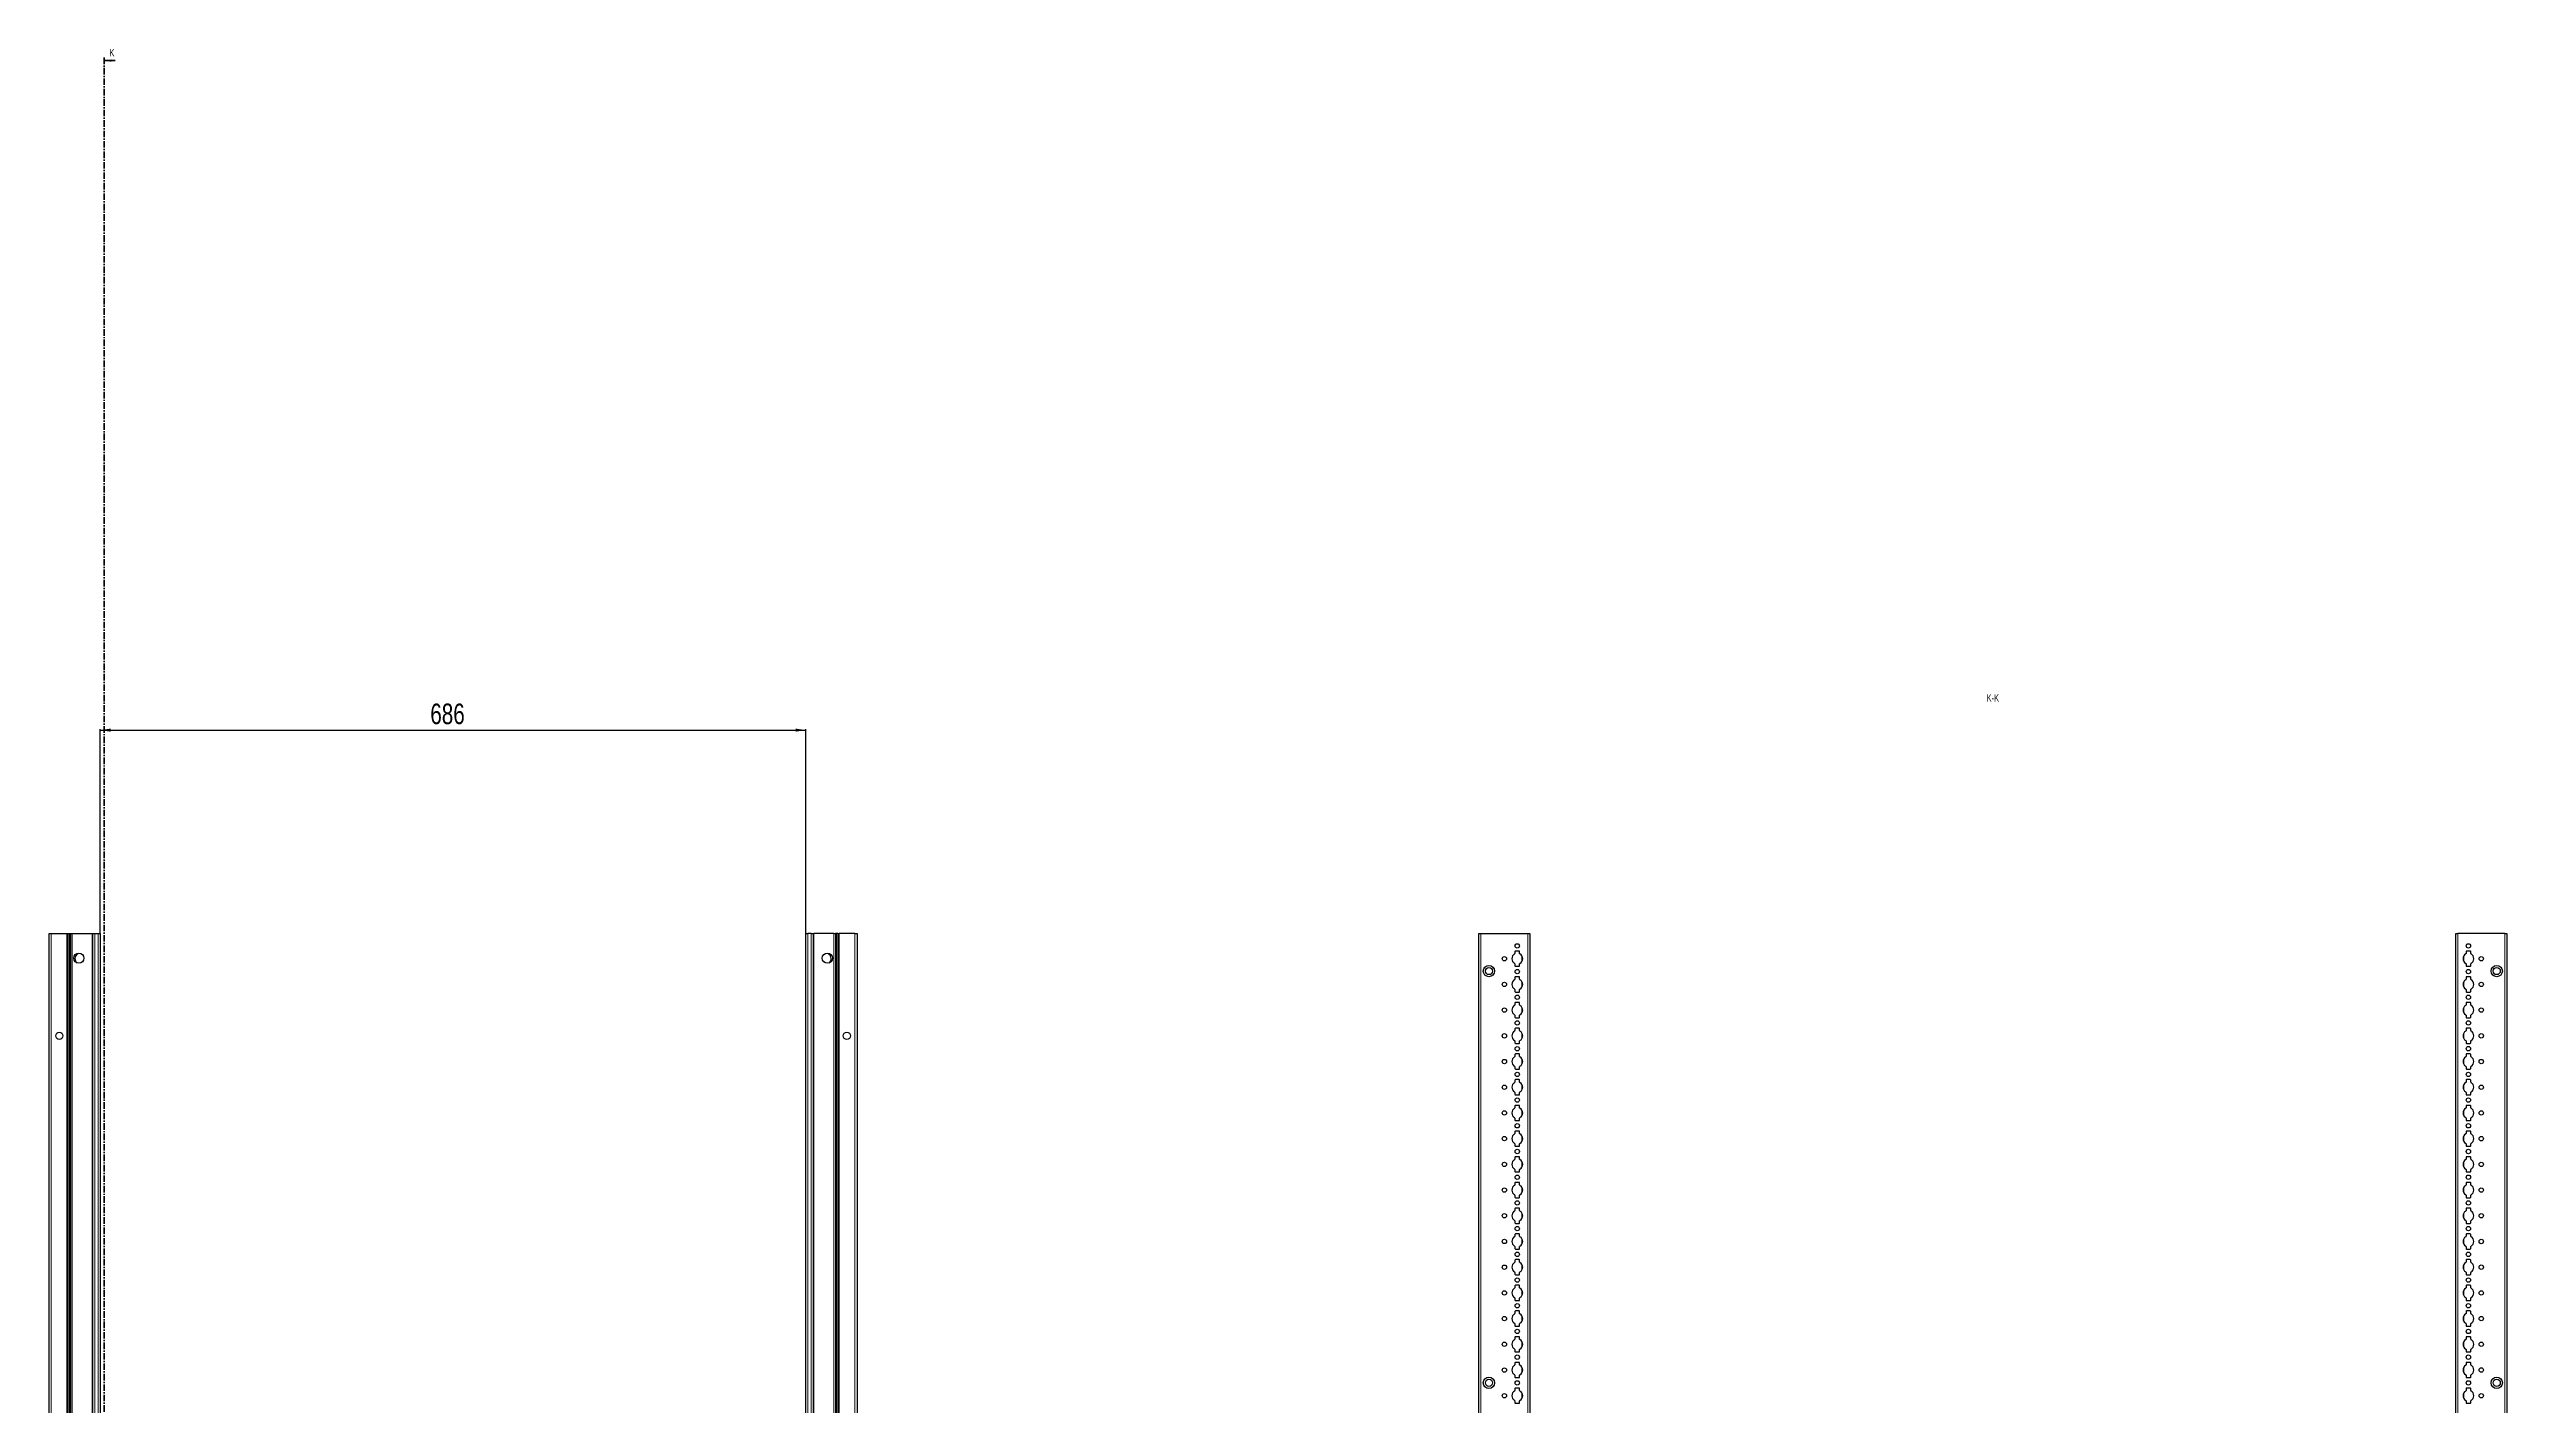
# Model space of a CAD drawing. Header units: millimetres. Extents: x -199 to 4153, y -2047 to 1507.
# Drawn here: x 1763 to 4153, y 189 to 1507 of the extents above; entities that cross this region are included whole.
import ezdxf

# ---------------------------------------------------------------- set-up
doc = ezdxf.new("R2010")
doc.units = ezdxf.units.MM
doc.linetypes.add('CENTER', pattern=[10.16, 6.35, -1.27, 1.27, -1.27])
doc.layers.add('FORMAT', color=7, linetype='Continuous')
doc.styles.add('SLDTEXTSTYLE0', font='TXT', dxfattribs={"width": 0.75})
doc.dimstyles.new('SLDDIMSTYLE0', dxfattribs={"dimtxt": 20, "dimasz": 10, "dimexe": 0, "dimexo": 0.0625, "dimgap": 5, "dimtad": 2, "dimdec": 1, "dimrnd": 1e-09, "dimzin": 12, "dimdsep": 46, "dimtxsty": 'SLDTEXTSTYLE0', "dimsah": 1, "dimcen": 0.09, "dimadec": 0, "dimazin": 3, "dimtfac": 1, "dimtofl": 0, "dimtmove": 0, "dimatfit": 3, "dimfxl": 0, "dimfrac": 2, "dimtolj": 1, "dimtzin": 12, "dimarcsym": 0})

# ---------------------------------------------------------------- blocks, each defined once
blk = doc.blocks.new('_D_4')
at = {"layer": 'FORMAT'}
for p, q in [((1812.9, 647.2), (1812.9, 846)), ((1812.9, 845), (2498.9, 845)), ((2498.9, 647.2), (2498.9, 846))]:
    blk.add_line(p, q, dxfattribs=at)
for points in [[(1812.9, 845), (1822.9, 843.5), (1822.9, 846.5)], [(2498.9, 845), (2488.9, 846.5), (2488.9, 843.5)]]:
    blk.add_solid(points, dxfattribs=at)
at = {"layer": 'FORMAT', "insert": (2133.8, 870.8), "char_height": 20, "attachment_point": 1, "style": 'SLDTEXTSTYLE0'}
blk.add_mtext('686', dxfattribs=at)

msp = doc.modelspace()

# ---------------------------------------------------------------- linework, layer by layer
at = {"color": 7, "linetype": 'CENTER', "lineweight": 35}
msp.add_line((1816.67, 1499.09), (1816.67, -1103.67), dxfattribs=at)
at = {"color": 7, "linetype": 'Continuous', "lineweight": 35}
msp.add_line((1827.31, 1496.09), (1816.67, 1496.09), dxfattribs=at)
at = {"color": 7, "linetype": 'Continuous', "lineweight": 25}
for p, q in [((1763.24, -851.79), (1763.24, 647.21)), ((1763.24, 647.21), (1765.24, 647.21)), ((1765.24, 647.21), (1780.59, 647.21)), ((1780.59, 647.21), (1781.24, 647.21)), ((1781.24, 623.46), (1781.24, 647.21)), ((1781.24, 647.21), (1781.83, 647.21)), ((1781.83, 647.21), (1783.03, 647.21)), ((1783.03, 647.21), (1783.03, -851.79)), ((1783.03, 647.21), (1783.07, 647.21)), ((1783.07, 647.21), (1783.07, -851.79)), ((1783.07, 647.21), (1784.27, 647.21)), ((1784.27, 647.21), (1785.69, 647.21)), ((1785.69, 647.21), (1805.09, 647.21)), ((1805.09, 647.21), (1805.74, 647.21)), ((1805.74, -851.79), (1805.74, 647.21)), ((1805.74, 647.21), (1807.74, 647.21)), ((1807.74, 647.21), (1810.94, 647.21)), ((1810.94, 647.21), (1812.94, 647.21)), ((1812.94, 647.21), (1812.94, -851.79)), ((2498.94, -851.79), (2498.94, 647.21)), ((2498.94, 647.21), (2500.94, 647.21)), ((2504.14, 647.21), (2500.94, 647.21)), ((2504.14, 647.21), (2506.14, 647.21)), ((2506.14, 647.21), (2506.14, -851.79)), ((2506.14, 647.21), (2506.79, 647.21)), ((2526.19, 647.21), (2506.79, 647.21)), ((2526.19, 647.21), (2527.61, 647.21)), ((2528.81, 647.21), (2527.61, 647.21)), ((2528.81, -851.79), (2528.81, 647.21)), ((2528.85, 647.21), (2528.81, 647.21)), ((2528.85, -851.79), (2528.85, 647.21)), ((2530.05, 647.21), (2528.85, 647.21)), ((2530.05, 647.21), (2530.64, 647.21)), ((2530.64, 647.21), (2530.64, 623.46)), ((2530.64, 647.21), (2531.29, 647.21)), ((2546.64, 647.21), (2531.29, 647.21)), ((2546.64, 647.21), (2548.64, 647.21)), ((2548.64, 647.21), (2548.64, -851.79)), ((3153.19, -851.79), (3153.19, 647.21)), ((3153.19, 647.21), (3155.19, 647.21)), ((3155.19, 647.21), (3200.89, 647.21)), ((3200.89, 647.21), (3202.89, 647.21)), ((3202.89, 647.21), (3202.89, -851.79)), ((4102.89, -851.79), (4102.89, 647.21)), ((4102.89, 647.21), (4104.89, 647.21)), ((4150.59, 647.21), (4104.89, 647.21)), ((4150.59, 647.21), (4152.59, 647.21)), ((4152.59, 647.21), (4152.59, -851.79)), ((1781.3, 623.35), (1781.24, 623.46)), ((1781.24, 623.46), (1781.24, 621.96)), ((1781.24, 621.96), (1781.3, 622.06)), ((1781.24, 573.46), (1781.24, 621.96)), ((1781.3, 622.06), (1781.3, 623.35)), ((1791.29, 627.73), (1791.29, 628.14)), ((2520.59, 628.14), (2520.59, 627.73)), ((2530.64, 623.46), (2530.58, 623.35)), ((2530.58, 623.35), (2530.58, 622.06)), ((2530.58, 622.06), (2530.64, 621.96)), ((2530.64, 621.96), (2530.64, 623.46)), ((2530.64, 621.96), (2530.64, 573.46)), ((3188.24, 629.61), (3188.24, 627.73)), ((3192.34, 630.11), (3188.74, 630.11)), ((3192.84, 627.73), (3192.84, 629.61)), ((4112.94, 629.61), (4112.94, 627.73)), ((4117.04, 630.11), (4113.44, 630.11)), ((4117.54, 627.73), (4117.54, 629.61)), ((3188.24, 617.68), (3188.24, 615.81)), ((3188.24, 604.61), (3188.24, 602.73)), ((3188.74, 615.31), (3192.34, 615.31)), ((3192.34, 605.11), (3188.74, 605.11)), ((3192.84, 615.81), (3192.84, 617.68)), ((3192.84, 602.73), (3192.84, 604.61)), ((4112.94, 617.68), (4112.94, 615.81)), ((4112.94, 604.61), (4112.94, 602.73)), ((4113.44, 615.31), (4117.04, 615.31)), ((4117.04, 605.11), (4113.44, 605.11)), ((4117.54, 615.81), (4117.54, 617.68)), ((4117.54, 602.73), (4117.54, 604.61)), ((1781.3, 573.35), (1781.24, 573.46)), ((1781.24, 573.46), (1781.24, 571.96)), ((2530.64, 573.46), (2530.58, 573.35)), ((2530.64, 571.96), (2530.64, 573.46)), ((3188.24, 592.68), (3188.24, 590.81)), ((3188.24, 579.61), (3188.24, 577.73)), ((3188.74, 590.31), (3192.34, 590.31)), ((3192.34, 580.11), (3188.74, 580.11)), ((3192.84, 590.81), (3192.84, 592.68)), ((3192.84, 577.73), (3192.84, 579.61)), ((4112.94, 592.68), (4112.94, 590.81)), ((4112.94, 579.61), (4112.94, 577.73)), ((4113.44, 590.31), (4117.04, 590.31)), ((4117.04, 580.11), (4113.44, 580.11)), ((4117.54, 590.81), (4117.54, 592.68)), ((4117.54, 577.73), (4117.54, 579.61)), ((1781.24, 571.96), (1781.3, 572.06)), ((1781.24, 523.46), (1781.24, 571.96)), ((1781.3, 572.06), (1781.3, 573.35)), ((2530.58, 573.35), (2530.58, 572.06)), ((2530.58, 572.06), (2530.64, 571.96)), ((2530.64, 571.96), (2530.64, 523.46)), ((3188.24, 567.68), (3188.24, 565.81)), ((3188.24, 554.61), (3188.24, 552.73)), ((3188.74, 565.31), (3192.34, 565.31)), ((3192.34, 555.11), (3188.74, 555.11)), ((3192.84, 565.81), (3192.84, 567.68)), ((3192.84, 552.73), (3192.84, 554.61)), ((4112.94, 567.68), (4112.94, 565.81)), ((4112.94, 554.61), (4112.94, 552.73)), ((4113.44, 565.31), (4117.04, 565.31)), ((4117.04, 555.11), (4113.44, 555.11)), ((4117.54, 565.81), (4117.54, 567.68)), ((4117.54, 552.73), (4117.54, 554.61)), ((3188.24, 542.68), (3188.24, 540.81)), ((3188.24, 529.61), (3188.24, 527.73)), ((3188.74, 540.31), (3192.34, 540.31)), ((3192.34, 530.11), (3188.74, 530.11)), ((3192.84, 540.81), (3192.84, 542.68)), ((3192.84, 527.73), (3192.84, 529.61)), ((4112.94, 542.68), (4112.94, 540.81)), ((4112.94, 529.61), (4112.94, 527.73)), ((4113.44, 540.31), (4117.04, 540.31)), ((4117.04, 530.11), (4113.44, 530.11)), ((4117.54, 540.81), (4117.54, 542.68)), ((4117.54, 527.73), (4117.54, 529.61)), ((1781.3, 523.35), (1781.24, 523.46)), ((1781.24, 523.46), (1781.24, 521.96)), ((1781.24, 521.96), (1781.3, 522.06)), ((1781.24, 473.46), (1781.24, 521.96)), ((1781.3, 522.06), (1781.3, 523.35)), ((2530.64, 523.46), (2530.58, 523.35)), ((2530.58, 523.35), (2530.58, 522.06)), ((2530.58, 522.06), (2530.64, 521.96)), ((2530.64, 521.96), (2530.64, 523.46)), ((2530.64, 521.96), (2530.64, 473.46)), ((3188.24, 517.68), (3188.24, 515.81)), ((3188.24, 504.61), (3188.24, 502.73)), ((3188.74, 515.31), (3192.34, 515.31)), ((3192.34, 505.11), (3188.74, 505.11)), ((3192.84, 515.81), (3192.84, 517.68)), ((3192.84, 502.73), (3192.84, 504.61)), ((4112.94, 517.68), (4112.94, 515.81)), ((4112.94, 504.61), (4112.94, 502.73)), ((4113.44, 515.31), (4117.04, 515.31)), ((4117.04, 505.11), (4113.44, 505.11)), ((4117.54, 515.81), (4117.54, 517.68)), ((4117.54, 502.73), (4117.54, 504.61)), ((3188.24, 492.68), (3188.24, 490.81)), ((3188.24, 479.61), (3188.24, 477.73)), ((3188.74, 490.31), (3192.34, 490.31)), ((3192.34, 480.11), (3188.74, 480.11)), ((3192.84, 490.81), (3192.84, 492.68)), ((3192.84, 477.73), (3192.84, 479.61)), ((4112.94, 492.68), (4112.94, 490.81)), ((4112.94, 479.61), (4112.94, 477.73)), ((4113.44, 490.31), (4117.04, 490.31)), ((4117.04, 480.11), (4113.44, 480.11)), ((4117.54, 490.81), (4117.54, 492.68)), ((4117.54, 477.73), (4117.54, 479.61)), ((1781.3, 473.35), (1781.24, 473.46)), ((1781.24, 473.46), (1781.24, 471.96)), ((1781.24, 471.96), (1781.3, 472.06)), ((1781.24, 423.46), (1781.24, 471.96)), ((1781.3, 472.06), (1781.3, 473.35)), ((2530.64, 473.46), (2530.58, 473.35)), ((2530.58, 473.35), (2530.58, 472.06)), ((2530.58, 472.06), (2530.64, 471.96)), ((2530.64, 471.96), (2530.64, 473.46)), ((2530.64, 471.96), (2530.64, 423.46)), ((3188.24, 467.68), (3188.24, 465.81)), ((3188.24, 454.61), (3188.24, 452.73)), ((3188.74, 465.31), (3192.34, 465.31)), ((3192.34, 455.11), (3188.74, 455.11)), ((3192.84, 465.81), (3192.84, 467.68)), ((3192.84, 452.73), (3192.84, 454.61)), ((4112.94, 467.68), (4112.94, 465.81)), ((4112.94, 454.61), (4112.94, 452.73)), ((4113.44, 465.31), (4117.04, 465.31)), ((4117.04, 455.11), (4113.44, 455.11)), ((4117.54, 465.81), (4117.54, 467.68)), ((4117.54, 452.73), (4117.54, 454.61)), ((3188.24, 442.68), (3188.24, 440.81)), ((3188.74, 440.31), (3192.34, 440.31)), ((3192.34, 430.11), (3188.74, 430.11)), ((3192.84, 440.81), (3192.84, 442.68)), ((4112.94, 442.68), (4112.94, 440.81)), ((4113.44, 440.31), (4117.04, 440.31)), ((4117.04, 430.11), (4113.44, 430.11)), ((4117.54, 440.81), (4117.54, 442.68)), ((1781.3, 423.35), (1781.24, 423.46)), ((1781.24, 423.46), (1781.24, 421.96)), ((1781.24, 421.96), (1781.3, 422.06)), ((1781.24, 373.46), (1781.24, 421.96)), ((1781.3, 422.06), (1781.3, 423.35)), ((2530.64, 423.46), (2530.58, 423.35)), ((2530.58, 423.35), (2530.58, 422.06)), ((2530.58, 422.06), (2530.64, 421.96)), ((2530.64, 421.96), (2530.64, 423.46)), ((2530.64, 421.96), (2530.64, 373.46)), ((3188.24, 429.61), (3188.24, 427.73)), ((3188.24, 417.68), (3188.24, 415.81)), ((3188.74, 415.31), (3192.34, 415.31)), ((3192.84, 427.73), (3192.84, 429.61)), ((3192.84, 415.81), (3192.84, 417.68)), ((4112.94, 429.61), (4112.94, 427.73)), ((4112.94, 417.68), (4112.94, 415.81)), ((4113.44, 415.31), (4117.04, 415.31)), ((4117.54, 427.73), (4117.54, 429.61)), ((4117.54, 415.81), (4117.54, 417.68)), ((3188.24, 404.61), (3188.24, 402.73)), ((3188.24, 392.68), (3188.24, 390.81)), ((3192.34, 405.11), (3188.74, 405.11)), ((3188.74, 390.31), (3192.34, 390.31)), ((3192.84, 402.73), (3192.84, 404.61)), ((3192.84, 390.81), (3192.84, 392.68)), ((4112.94, 404.61), (4112.94, 402.73)), ((4112.94, 392.68), (4112.94, 390.81)), ((4117.04, 405.11), (4113.44, 405.11)), ((4113.44, 390.31), (4117.04, 390.31)), ((4117.54, 402.73), (4117.54, 404.61)), ((4117.54, 390.81), (4117.54, 392.68)), ((1781.3, 373.35), (1781.24, 373.46)), ((1781.24, 373.46), (1781.24, 371.96)), ((1781.24, 371.96), (1781.3, 372.06)), ((1781.24, 323.46), (1781.24, 371.96)), ((1781.3, 372.06), (1781.3, 373.35)), ((2530.64, 373.46), (2530.58, 373.35)), ((2530.58, 373.35), (2530.58, 372.06)), ((2530.58, 372.06), (2530.64, 371.96)), ((2530.64, 371.96), (2530.64, 373.46)), ((2530.64, 371.96), (2530.64, 323.46)), ((3188.24, 379.61), (3188.24, 377.73)), ((3188.24, 367.68), (3188.24, 365.81)), ((3192.34, 380.11), (3188.74, 380.11)), ((3188.74, 365.31), (3192.34, 365.31)), ((3192.84, 377.73), (3192.84, 379.61)), ((3192.84, 365.81), (3192.84, 367.68)), ((4112.94, 379.61), (4112.94, 377.73)), ((4112.94, 367.68), (4112.94, 365.81)), ((4117.04, 380.11), (4113.44, 380.11)), ((4113.44, 365.31), (4117.04, 365.31)), ((4117.54, 377.73), (4117.54, 379.61)), ((4117.54, 365.81), (4117.54, 367.68)), ((3188.24, 354.61), (3188.24, 352.73)), ((3188.24, 342.68), (3188.24, 340.81)), ((3192.34, 355.11), (3188.74, 355.11)), ((3188.74, 340.31), (3192.34, 340.31)), ((3192.84, 352.73), (3192.84, 354.61)), ((3192.84, 340.81), (3192.84, 342.68)), ((4112.94, 354.61), (4112.94, 352.73)), ((4112.94, 342.68), (4112.94, 340.81)), ((4117.04, 355.11), (4113.44, 355.11)), ((4113.44, 340.31), (4117.04, 340.31)), ((4117.54, 352.73), (4117.54, 354.61)), ((4117.54, 340.81), (4117.54, 342.68)), ((1781.3, 323.35), (1781.24, 323.46)), ((1781.24, 323.46), (1781.24, 321.96)), ((1781.24, 321.96), (1781.3, 322.06)), ((1781.24, 273.46), (1781.24, 321.96)), ((1781.3, 322.06), (1781.3, 323.35)), ((2530.64, 323.46), (2530.58, 323.35)), ((2530.58, 323.35), (2530.58, 322.06)), ((2530.58, 322.06), (2530.64, 321.96)), ((2530.64, 321.96), (2530.64, 323.46)), ((2530.64, 321.96), (2530.64, 273.46)), ((3188.24, 329.61), (3188.24, 327.73)), ((3188.24, 317.68), (3188.24, 315.81)), ((3192.34, 330.11), (3188.74, 330.11)), ((3188.74, 315.31), (3192.34, 315.31)), ((3192.84, 327.73), (3192.84, 329.61)), ((3192.84, 315.81), (3192.84, 317.68)), ((4112.94, 329.61), (4112.94, 327.73)), ((4112.94, 317.68), (4112.94, 315.81)), ((4117.04, 330.11), (4113.44, 330.11)), ((4113.44, 315.31), (4117.04, 315.31)), ((4117.54, 327.73), (4117.54, 329.61)), ((4117.54, 315.81), (4117.54, 317.68)), ((3188.24, 304.61), (3188.24, 302.73)), ((3188.24, 292.68), (3188.24, 290.81)), ((3192.34, 305.11), (3188.74, 305.11)), ((3188.74, 290.31), (3192.34, 290.31)), ((3192.84, 302.73), (3192.84, 304.61)), ((3192.84, 290.81), (3192.84, 292.68)), ((4112.94, 304.61), (4112.94, 302.73)), ((4112.94, 292.68), (4112.94, 290.81)), ((4117.04, 305.11), (4113.44, 305.11)), ((4113.44, 290.31), (4117.04, 290.31)), ((4117.54, 302.73), (4117.54, 304.61)), ((4117.54, 290.81), (4117.54, 292.68)), ((1781.3, 273.35), (1781.24, 273.46)), ((1781.24, 273.46), (1781.24, 271.96)), ((1781.24, 271.96), (1781.3, 272.06)), ((1781.24, 223.46), (1781.24, 271.96)), ((1781.3, 272.06), (1781.3, 273.35)), ((2530.64, 273.46), (2530.58, 273.35)), ((2530.58, 273.35), (2530.58, 272.06)), ((2530.58, 272.06), (2530.64, 271.96)), ((2530.64, 271.96), (2530.64, 273.46)), ((2530.64, 271.96), (2530.64, 223.46)), ((3188.24, 279.61), (3188.24, 277.73)), ((3188.24, 267.68), (3188.24, 265.81)), ((3192.34, 280.11), (3188.74, 280.11)), ((3188.74, 265.31), (3192.34, 265.31)), ((3192.84, 277.73), (3192.84, 279.61)), ((3192.84, 265.81), (3192.84, 267.68)), ((4112.94, 279.61), (4112.94, 277.73)), ((4112.94, 267.68), (4112.94, 265.81)), ((4117.04, 280.11), (4113.44, 280.11)), ((4113.44, 265.31), (4117.04, 265.31)), ((4117.54, 277.73), (4117.54, 279.61)), ((4117.54, 265.81), (4117.54, 267.68)), ((3188.24, 254.61), (3188.24, 252.73)), ((3188.24, 242.68), (3188.24, 240.81)), ((3192.34, 255.11), (3188.74, 255.11)), ((3188.74, 240.31), (3192.34, 240.31)), ((3192.84, 252.73), (3192.84, 254.61)), ((3192.84, 240.81), (3192.84, 242.68)), ((4112.94, 254.61), (4112.94, 252.73)), ((4112.94, 242.68), (4112.94, 240.81)), ((4117.04, 255.11), (4113.44, 255.11)), ((4113.44, 240.31), (4117.04, 240.31)), ((4117.54, 252.73), (4117.54, 254.61)), ((4117.54, 240.81), (4117.54, 242.68)), ((1781.3, 223.35), (1781.24, 223.46)), ((1781.24, 223.46), (1781.24, 221.96)), ((1781.24, 221.96), (1781.3, 222.06)), ((1781.24, 173.46), (1781.24, 221.96)), ((1781.3, 222.06), (1781.3, 223.35)), ((2530.64, 223.46), (2530.58, 223.35)), ((2530.58, 223.35), (2530.58, 222.06)), ((2530.58, 222.06), (2530.64, 221.96)), ((2530.64, 221.96), (2530.64, 223.46)), ((2530.64, 221.96), (2530.64, 173.46)), ((3188.24, 229.61), (3188.24, 227.73)), ((3188.24, 217.68), (3188.24, 215.81)), ((3192.34, 230.11), (3188.74, 230.11)), ((3188.74, 215.31), (3192.34, 215.31)), ((3192.84, 227.73), (3192.84, 229.61)), ((3192.84, 215.81), (3192.84, 217.68)), ((4112.94, 229.61), (4112.94, 227.73)), ((4112.94, 217.68), (4112.94, 215.81)), ((4117.04, 230.11), (4113.44, 230.11)), ((4113.44, 215.31), (4117.04, 215.31)), ((4117.54, 227.73), (4117.54, 229.61)), ((4117.54, 215.81), (4117.54, 217.68)), ((3188.24, 204.61), (3188.24, 202.73)), ((3188.24, 192.68), (3188.24, 190.81)), ((3192.34, 205.11), (3188.74, 205.11)), ((3192.84, 202.73), (3192.84, 204.61)), ((3192.84, 190.81), (3192.84, 192.68)), ((4112.94, 204.61), (4112.94, 202.73)), ((4112.94, 192.68), (4112.94, 190.81)), ((4117.04, 205.11), (4113.44, 205.11)), ((4117.54, 202.73), (4117.54, 204.61)), ((4117.54, 190.81), (4117.54, 192.68)), ((3188.74, 190.31), (3192.34, 190.31)), ((4113.44, 190.31), (4117.04, 190.31))]:
    msp.add_line(p, q, dxfattribs=at)
at = {"color": 8, "linetype": 'Continuous', "lineweight": 18}
for p, q in [((1765.24, 647.21), (1765.24, -851.79)), ((1780.59, -851.79), (1780.59, 647.21)), ((1781.83, 647.21), (1781.83, -851.79)), ((1784.27, -851.79), (1784.27, 647.21)), ((1785.69, 647.21), (1785.69, -851.79)), ((1805.09, -851.79), (1805.09, 647.21)), ((1807.74, 647.21), (1807.74, -851.79)), ((1810.94, -851.79), (1810.94, 647.21)), ((2500.94, 647.21), (2500.94, -851.79)), ((2504.14, -851.79), (2504.14, 647.21)), ((2506.79, 647.21), (2506.79, -851.79)), ((2526.19, -851.79), (2526.19, 647.21)), ((2527.61, 647.21), (2527.61, -851.79)), ((2530.05, -851.79), (2530.05, 647.21)), ((2531.29, 647.21), (2531.29, -851.79)), ((2546.64, -851.79), (2546.64, 647.21)), ((3155.19, 647.21), (3155.19, -851.79)), ((3200.89, -851.79), (3200.89, 647.21)), ((4104.89, 647.21), (4104.89, -851.79)), ((4150.59, -851.79), (4150.59, 647.21)), ((3195.04, 620), (3195.04, 625.41)), ((4110.74, 625.41), (4110.74, 620)), ((3195.04, 595), (3195.04, 600.41)), ((4110.74, 600.41), (4110.74, 595)), ((3195.04, 570), (3195.04, 575.41)), ((4110.74, 575.41), (4110.74, 570)), ((3195.04, 545), (3195.04, 550.41)), ((4110.74, 550.41), (4110.74, 545)), ((3195.04, 520), (3195.04, 525.41)), ((4110.74, 525.41), (4110.74, 520)), ((3195.04, 495), (3195.04, 500.41)), ((4110.74, 500.41), (4110.74, 495)), ((3195.04, 470), (3195.04, 475.41)), ((4110.74, 475.41), (4110.74, 470)), ((3195.04, 445), (3195.04, 450.41)), ((4110.74, 450.41), (4110.74, 445)), ((3195.04, 420), (3195.04, 425.41)), ((4110.74, 425.41), (4110.74, 420)), ((3195.04, 395), (3195.04, 400.41)), ((4110.74, 400.41), (4110.74, 395)), ((3195.04, 370), (3195.04, 375.41)), ((4110.74, 375.41), (4110.74, 370)), ((3195.04, 345), (3195.04, 350.41)), ((4110.74, 350.41), (4110.74, 345)), ((3195.04, 320), (3195.04, 325.41)), ((4110.74, 325.41), (4110.74, 320)), ((3195.04, 295), (3195.04, 300.41)), ((4110.74, 300.41), (4110.74, 295)), ((3195.04, 270), (3195.04, 275.41)), ((4110.74, 275.41), (4110.74, 270)), ((3195.04, 245), (3195.04, 250.41)), ((4110.74, 250.41), (4110.74, 245)), ((3195.04, 220), (3195.04, 225.41)), ((4110.74, 225.41), (4110.74, 220)), ((3195.04, 195), (3195.04, 200.41)), ((4110.74, 200.41), (4110.74, 195))]:
    msp.add_line(p, q, dxfattribs=at)
at = {"color": 7, "linetype": 'Continuous', "lineweight": 25}
for centre, radius in [((1792.09, 623.21), 5), ((2519.79, 623.21), 5), ((3178.04, 622.71), 2.12), ((3190.54, 635.21), 2.12), ((4115.24, 635.21), 2.12), ((4127.74, 622.71), 2.13), ((3163.04, 610.71), 5.5), ((3163.04, 610.71), 3.5), ((3178.04, 597.71), 2.12), ((3190.54, 610.21), 2.12), ((4115.24, 610.21), 2.12), ((4127.74, 597.71), 2.13), ((4142.74, 610.71), 5.5), ((4142.74, 610.71), 3.5), ((3178.04, 572.71), 2.12), ((3190.54, 585.21), 2.12), ((4115.24, 585.21), 2.13), ((4127.74, 572.71), 2.13), ((1773.14, 547.71), 3.5), ((2538.74, 547.71), 3.5), ((3178.04, 547.71), 2.12), ((3190.54, 560.21), 2.12), ((4115.24, 560.21), 2.13), ((4127.74, 547.71), 2.13), ((3190.54, 535.21), 2.12), ((4115.24, 535.21), 2.13), ((3178.04, 522.71), 2.12), ((3190.54, 510.21), 2.12), ((4115.24, 510.21), 2.13), ((4127.74, 522.71), 2.13), ((3178.04, 497.71), 2.12), ((3190.54, 485.21), 2.12), ((4115.24, 485.21), 2.13), ((4127.74, 497.71), 2.13), ((3178.04, 472.71), 2.12), ((3190.54, 460.21), 2.12), ((4115.24, 460.21), 2.13), ((4127.74, 472.71), 2.13), ((3178.04, 447.71), 2.12), ((3190.54, 435.21), 2.12), ((4115.24, 435.21), 2.13), ((4127.74, 447.71), 2.13), ((3178.04, 422.71), 2.12), ((3190.54, 410.21), 2.12), ((4115.24, 410.21), 2.13), ((4127.74, 422.71), 2.13), ((3178.04, 397.71), 2.12), ((3190.54, 385.21), 2.12), ((4115.24, 385.21), 2.13), ((4127.74, 397.71), 2.13), ((3178.04, 372.71), 2.12), ((3190.54, 360.21), 2.12), ((4115.24, 360.21), 2.13), ((4127.74, 372.71), 2.13), ((3178.04, 347.71), 2.12), ((3190.54, 335.21), 2.12), ((4115.24, 335.21), 2.13), ((4127.74, 347.71), 2.13), ((3178.04, 322.71), 2.12), ((3190.54, 310.21), 2.12), ((4115.24, 310.21), 2.13), ((4127.74, 322.71), 2.13), ((3178.04, 297.71), 2.12), ((3190.54, 285.21), 2.12), ((4115.24, 285.21), 2.13), ((4127.74, 297.71), 2.13), ((3178.04, 272.71), 2.12), ((4127.74, 272.71), 2.13), ((3178.04, 247.71), 2.12), ((3190.54, 260.21), 2.12), ((4115.24, 260.21), 2.13), ((4127.74, 247.71), 2.13), ((3163.04, 210.21), 5.5), ((3178.04, 222.71), 2.12), ((3190.54, 235.21), 2.12), ((4115.24, 235.21), 2.13), ((4127.74, 222.71), 2.13), ((4142.74, 210.21), 5.5), ((3163.04, 210.21), 3.5), ((3178.04, 197.71), 2.12), ((3190.54, 210.21), 2.12), ((4115.24, 210.21), 2.13), ((4127.74, 197.71), 2.12), ((4142.74, 210.21), 3.5)]:
    msp.add_circle(centre, radius, dxfattribs=at)
for centre, radius, start, end in [((1793.59, 622.71), 5.25, 119.14074, 233.81086), ((1790.79, 627.73), 0.5, 299.14074, 0), ((2521.09, 627.73), 0.5, 180, 240.85926), ((2518.29, 622.71), 5.25, 306.18914, 60.85926), ((3190.54, 622.71), 5.25, 119.14074, 240.85926), ((3187.74, 627.73), 0.5, 299.14074, 0), ((3188.74, 629.61), 0.5, 90, 180), ((3192.34, 629.61), 0.5, 0, 90), ((3193.34, 627.73), 0.5, 180, 240.85926), ((3190.54, 622.71), 5.25, 299.14074, 60.85926), ((4115.24, 622.71), 5.25, 119.14074, 240.85926), ((4112.44, 627.73), 0.5, 299.14074, 0), ((4113.44, 629.61), 0.5, 90, 180), ((4117.04, 629.61), 0.5, 0, 90), ((4118.04, 627.73), 0.5, 180, 240.85926), ((4115.24, 622.71), 5.25, 299.14074, 60.85926), ((3190.54, 597.71), 5.25, 119.14074, 240.85926), ((3187.74, 617.68), 0.5, 0, 60.85926), ((3187.74, 602.73), 0.5, 299.14074, 0), ((3188.74, 615.81), 0.5, 180, 270), ((3188.74, 604.61), 0.5, 90, 180), ((3192.34, 615.81), 0.5, 270, 0), ((3192.34, 604.61), 0.5, 0, 90), ((3193.34, 617.68), 0.5, 119.14074, 180), ((3193.34, 602.73), 0.5, 180, 240.85926), ((3190.54, 597.71), 5.25, 299.14074, 60.85926), ((4115.24, 597.71), 5.25, 119.14074, 240.85926), ((4112.44, 617.68), 0.5, 0, 60.85926), ((4112.44, 602.73), 0.5, 299.14074, 0), ((4113.44, 615.81), 0.5, 180, 270), ((4113.44, 604.61), 0.5, 90, 180), ((4117.04, 615.81), 0.5, 270, 0), ((4117.04, 604.61), 0.5, 0, 90), ((4118.04, 617.68), 0.5, 119.14074, 180), ((4118.04, 602.73), 0.5, 180, 240.85926), ((4115.24, 597.71), 5.25, 299.14074, 60.85926), ((3190.54, 572.71), 5.25, 119.14074, 240.85926), ((3187.74, 592.68), 0.5, 0, 60.85926), ((3187.74, 577.73), 0.5, 299.14074, 0), ((3188.74, 590.81), 0.5, 180, 270), ((3188.74, 579.61), 0.5, 90, 180), ((3192.34, 590.81), 0.5, 270, 0), ((3192.34, 579.61), 0.5, 0, 90), ((3193.34, 592.68), 0.5, 119.14074, 180), ((3193.34, 577.73), 0.5, 180, 240.85926), ((3190.54, 572.71), 5.25, 299.14074, 60.85926), ((4115.24, 572.71), 5.25, 119.14074, 240.85926), ((4112.44, 592.68), 0.5, 0, 60.85926), ((4112.44, 577.73), 0.5, 299.14074, 0), ((4113.44, 590.81), 0.5, 180, 270), ((4113.44, 579.61), 0.5, 90, 180), ((4117.04, 590.81), 0.5, 270, 0), ((4117.04, 579.61), 0.5, 0, 90), ((4118.04, 592.68), 0.5, 119.14074, 180), ((4118.04, 577.73), 0.5, 180, 240.85926), ((4115.24, 572.71), 5.25, 299.14074, 60.85926), ((3190.54, 547.71), 5.25, 119.14074, 240.85926), ((3187.74, 567.68), 0.5, 0, 60.85926), ((3187.74, 552.73), 0.5, 299.14074, 0), ((3188.74, 565.81), 0.5, 180, 270), ((3188.74, 554.61), 0.5, 90, 180), ((3192.34, 565.81), 0.5, 270, 0), ((3192.34, 554.61), 0.5, 0, 90), ((3193.34, 567.68), 0.5, 119.14074, 180), ((3193.34, 552.73), 0.5, 180, 240.85926), ((3190.54, 547.71), 5.25, 299.14074, 60.85926), ((4115.24, 547.71), 5.25, 119.14074, 240.85926), ((4112.44, 567.68), 0.5, 0, 60.85926), ((4112.44, 552.73), 0.5, 299.14074, 0), ((4113.44, 565.81), 0.5, 180, 270), ((4113.44, 554.61), 0.5, 90, 180), ((4117.04, 565.81), 0.5, 270, 0), ((4117.04, 554.61), 0.5, 0, 90), ((4118.04, 567.68), 0.5, 119.14074, 180), ((4118.04, 552.73), 0.5, 180, 240.85926), ((4115.24, 547.71), 5.25, 299.14074, 60.85926), ((3190.54, 522.71), 5.25, 119.14074, 240.85926), ((3187.74, 542.68), 0.5, 0, 60.85926), ((3187.74, 527.73), 0.5, 299.14074, 0), ((3188.74, 540.81), 0.5, 180, 270), ((3188.74, 529.61), 0.5, 90, 180), ((3192.34, 540.81), 0.5, 270, 0), ((3192.34, 529.61), 0.5, 0, 90), ((3193.34, 542.68), 0.5, 119.14074, 180), ((3193.34, 527.73), 0.5, 180, 240.85926), ((3190.54, 522.71), 5.25, 299.14074, 60.85926), ((4115.24, 522.71), 5.25, 119.14074, 240.85926), ((4112.44, 542.68), 0.5, 0, 60.85926), ((4112.44, 527.73), 0.5, 299.14074, 0), ((4113.44, 540.81), 0.5, 180, 270), ((4113.44, 529.61), 0.5, 90, 180), ((4117.04, 540.81), 0.5, 270, 0), ((4117.04, 529.61), 0.5, 0, 90), ((4118.04, 542.68), 0.5, 119.14074, 180), ((4118.04, 527.73), 0.5, 180, 240.85926), ((4115.24, 522.71), 5.25, 299.14074, 60.85926), ((3190.54, 497.71), 5.25, 119.14074, 240.85926), ((3187.74, 517.68), 0.5, 0, 60.85926), ((3187.74, 502.73), 0.5, 299.14074, 0), ((3188.74, 515.81), 0.5, 180, 270), ((3188.74, 504.61), 0.5, 90, 180), ((3192.34, 515.81), 0.5, 270, 0), ((3192.34, 504.61), 0.5, 0, 90), ((3193.34, 517.68), 0.5, 119.14074, 180), ((3193.34, 502.73), 0.5, 180, 240.85926), ((3190.54, 497.71), 5.25, 299.14074, 60.85926), ((4115.24, 497.71), 5.25, 119.14074, 240.85926), ((4112.44, 517.68), 0.5, 0, 60.85926), ((4112.44, 502.73), 0.5, 299.14074, 0), ((4113.44, 515.81), 0.5, 180, 270), ((4113.44, 504.61), 0.5, 90, 180), ((4117.04, 515.81), 0.5, 270, 0), ((4117.04, 504.61), 0.5, 0, 90), ((4118.04, 517.68), 0.5, 119.14074, 180), ((4118.04, 502.73), 0.5, 180, 240.85926), ((4115.24, 497.71), 5.25, 299.14074, 60.85926), ((3187.74, 492.68), 0.5, 0, 60.85926), ((3188.74, 490.81), 0.5, 180, 270), ((3188.74, 479.61), 0.5, 90, 180), ((3192.34, 490.81), 0.5, 270, 0), ((3192.34, 479.61), 0.5, 0, 90), ((3193.34, 492.68), 0.5, 119.14074, 180), ((4112.44, 492.68), 0.5, 0, 60.85926), ((4113.44, 490.81), 0.5, 180, 270), ((4113.44, 479.61), 0.5, 90, 180), ((4117.04, 490.81), 0.5, 270, 0), ((4117.04, 479.61), 0.5, 0, 90), ((4118.04, 492.68), 0.5, 119.14074, 180), ((3190.54, 472.71), 5.25, 119.14074, 240.85926), ((3187.74, 477.73), 0.5, 299.14074, 0), ((3187.74, 467.68), 0.5, 0, 60.85926), ((3188.74, 465.81), 0.5, 180, 270), ((3188.74, 454.61), 0.5, 90, 180), ((3192.34, 465.81), 0.5, 270, 0), ((3192.34, 454.61), 0.5, 0, 90), ((3193.34, 477.73), 0.5, 180, 240.85926), ((3193.34, 467.68), 0.5, 119.14074, 180), ((3190.54, 472.71), 5.25, 299.14074, 60.85926), ((4115.24, 472.71), 5.25, 119.14074, 240.85926), ((4112.44, 477.73), 0.5, 299.14074, 0), ((4112.44, 467.68), 0.5, 0, 60.85926), ((4113.44, 465.81), 0.5, 180, 270), ((4113.44, 454.61), 0.5, 90, 180), ((4117.04, 465.81), 0.5, 270, 0), ((4117.04, 454.61), 0.5, 360, 90), ((4118.04, 477.73), 0.5, 180, 240.85926), ((4118.04, 467.68), 0.5, 119.14074, 180), ((4115.24, 472.71), 5.25, 299.14074, 60.85926), ((3190.54, 447.71), 5.25, 119.14074, 240.85926), ((3187.74, 452.73), 0.5, 299.14074, 0), ((3187.74, 442.68), 0.5, 0, 60.85926), ((3188.74, 440.81), 0.5, 180, 270), ((3188.74, 429.61), 0.5, 90, 180), ((3192.34, 440.81), 0.5, 270, 0), ((3192.34, 429.61), 0.5, 0, 90), ((3193.34, 452.73), 0.5, 180, 240.85926), ((3193.34, 442.68), 0.5, 119.14074, 180), ((3190.54, 447.71), 5.25, 299.14074, 60.85926), ((4115.24, 447.71), 5.25, 119.14074, 240.85926), ((4112.44, 452.73), 0.5, 299.14074, 0), ((4112.44, 442.68), 0.5, 0, 60.85926), ((4113.44, 440.81), 0.5, 180, 270), ((4113.44, 429.61), 0.5, 90, 180), ((4117.04, 440.81), 0.5, 270, 0), ((4117.04, 429.61), 0.5, 0, 90), ((4118.04, 452.73), 0.5, 180, 240.85926), ((4118.04, 442.68), 0.5, 119.14074, 180), ((4115.24, 447.71), 5.25, 299.14074, 60.85926), ((3190.54, 422.71), 5.25, 119.14074, 240.85926), ((3187.74, 427.73), 0.5, 299.14074, 0), ((3187.74, 417.68), 0.5, 0, 60.85926), ((3188.74, 415.81), 0.5, 180, 270), ((3192.34, 415.81), 0.5, 270, 0), ((3193.34, 427.73), 0.5, 180, 240.85926), ((3193.34, 417.68), 0.5, 119.14074, 180), ((3190.54, 422.71), 5.25, 299.14074, 60.85926), ((4115.24, 422.71), 5.25, 119.14074, 240.85926), ((4112.44, 427.73), 0.5, 299.14074, 0), ((4112.44, 417.68), 0.5, 0, 60.85926), ((4113.44, 415.81), 0.5, 180, 270), ((4117.04, 415.81), 0.5, 270, 0), ((4118.04, 427.73), 0.5, 180, 240.85926), ((4118.04, 417.68), 0.5, 119.14074, 180), ((4115.24, 422.71), 5.25, 299.14074, 60.85926), ((3190.54, 397.71), 5.25, 119.14074, 240.85926), ((3187.74, 402.73), 0.5, 299.14074, 0), ((3187.74, 392.68), 0.5, 0, 60.85926), ((3188.74, 404.61), 0.5, 90, 180), ((3188.74, 390.81), 0.5, 180, 270), ((3192.34, 404.61), 0.5, 0, 90), ((3192.34, 390.81), 0.5, 270, 0), ((3193.34, 402.73), 0.5, 180, 240.85926), ((3193.34, 392.68), 0.5, 119.14074, 180), ((3190.54, 397.71), 5.25, 299.14074, 60.85926), ((4115.24, 397.71), 5.25, 119.14074, 240.85926), ((4112.44, 402.73), 0.5, 299.14074, 0), ((4112.44, 392.68), 0.5, 0, 60.85926), ((4113.44, 404.61), 0.5, 90, 180), ((4113.44, 390.81), 0.5, 180, 270), ((4117.04, 404.61), 0.5, 0, 90), ((4117.04, 390.81), 0.5, 270, 0), ((4118.04, 402.73), 0.5, 180, 240.85926), ((4118.04, 392.68), 0.5, 119.14074, 180), ((4115.24, 397.71), 5.25, 299.14074, 60.85926), ((3190.54, 372.71), 5.25, 119.14074, 240.85926), ((3187.74, 377.73), 0.5, 299.14074, 0), ((3187.74, 367.68), 0.5, 0, 60.85926), ((3188.74, 379.61), 0.5, 90, 180), ((3188.74, 365.81), 0.5, 180, 270), ((3192.34, 379.61), 0.5, 0, 90), ((3192.34, 365.81), 0.5, 270, 0), ((3193.34, 377.73), 0.5, 180, 240.85926), ((3193.34, 367.68), 0.5, 119.14074, 180), ((3190.54, 372.71), 5.25, 299.14074, 60.85926), ((4115.24, 372.71), 5.25, 119.14074, 240.85926), ((4112.44, 377.73), 0.5, 299.14074, 0), ((4112.44, 367.68), 0.5, 0, 60.85926), ((4113.44, 379.61), 0.5, 90, 180), ((4113.44, 365.81), 0.5, 180, 270), ((4117.04, 379.61), 0.5, 0, 90), ((4117.04, 365.81), 0.5, 270, 0), ((4118.04, 377.73), 0.5, 180, 240.85926), ((4118.04, 367.68), 0.5, 119.14074, 180), ((4115.24, 372.71), 5.25, 299.14074, 60.85926), ((3190.54, 347.71), 5.25, 119.14074, 240.85926), ((3187.74, 352.73), 0.5, 299.14074, 0), ((3187.74, 342.68), 0.5, 0, 60.85926), ((3188.74, 354.61), 0.5, 90, 180), ((3188.74, 340.81), 0.5, 180, 270), ((3192.34, 354.61), 0.5, 0, 90), ((3192.34, 340.81), 0.5, 270, 0), ((3193.34, 352.73), 0.5, 180, 240.85926), ((3193.34, 342.68), 0.5, 119.14074, 180), ((3190.54, 347.71), 5.25, 299.14074, 60.85926), ((4115.24, 347.71), 5.25, 119.14074, 240.85926), ((4112.44, 352.73), 0.5, 299.14074, 0), ((4112.44, 342.68), 0.5, 0, 60.85926), ((4113.44, 354.61), 0.5, 90, 180), ((4113.44, 340.81), 0.5, 180, 270), ((4117.04, 354.61), 0.5, 0, 90), ((4117.04, 340.81), 0.5, 270, 0), ((4118.04, 352.73), 0.5, 180, 240.85926), ((4118.04, 342.68), 0.5, 119.14074, 180), ((4115.24, 347.71), 5.25, 299.14074, 60.85926), ((3190.54, 322.71), 5.25, 119.14074, 240.85926), ((3187.74, 327.73), 0.5, 299.14074, 0), ((3187.74, 317.68), 0.5, 0, 60.85926), ((3188.74, 329.61), 0.5, 90, 180), ((3188.74, 315.81), 0.5, 180, 270), ((3192.34, 329.61), 0.5, 0, 90), ((3192.34, 315.81), 0.5, 270, 0), ((3193.34, 327.73), 0.5, 180, 240.85926), ((3193.34, 317.68), 0.5, 119.14074, 180), ((3190.54, 322.71), 5.25, 299.14074, 60.85926), ((4115.24, 322.71), 5.25, 119.14074, 240.85926), ((4112.44, 327.73), 0.5, 299.14074, 0), ((4112.44, 317.68), 0.5, 0, 60.85926), ((4113.44, 329.61), 0.5, 90, 180), ((4113.44, 315.81), 0.5, 180, 270), ((4117.04, 329.61), 0.5, 0, 90), ((4117.04, 315.81), 0.5, 270, 0), ((4118.04, 327.73), 0.5, 180, 240.85926), ((4118.04, 317.68), 0.5, 119.14074, 180), ((4115.24, 322.71), 5.25, 299.14074, 60.85926), ((3190.54, 297.71), 5.25, 119.14074, 240.85926), ((3187.74, 302.73), 0.5, 299.14074, 0), ((3187.74, 292.68), 0.5, 0, 60.85926), ((3188.74, 304.61), 0.5, 90, 180), ((3188.74, 290.81), 0.5, 180, 270), ((3192.34, 304.61), 0.5, 0, 90), ((3192.34, 290.81), 0.5, 270, 0), ((3193.34, 302.73), 0.5, 180, 240.85926), ((3193.34, 292.68), 0.5, 119.14074, 180), ((3190.54, 297.71), 5.25, 299.14074, 60.85926), ((4115.24, 297.71), 5.25, 119.14074, 240.85926), ((4112.44, 302.73), 0.5, 299.14074, 0), ((4112.44, 292.68), 0.5, 0, 60.85926), ((4113.44, 304.61), 0.5, 90, 180), ((4113.44, 290.81), 0.5, 180, 270), ((4117.04, 304.61), 0.5, 0, 90), ((4117.04, 290.81), 0.5, 270, 0), ((4118.04, 302.73), 0.5, 180, 240.85926), ((4118.04, 292.68), 0.5, 119.14074, 180), ((4115.24, 297.71), 5.25, 299.14074, 60.85926), ((3190.54, 272.71), 5.25, 119.14074, 240.85926), ((3187.74, 277.73), 0.5, 299.14074, 0), ((3187.74, 267.68), 0.5, 0, 60.85926), ((3188.74, 279.61), 0.5, 90, 180), ((3188.74, 265.81), 0.5, 180, 270), ((3192.34, 279.61), 0.5, 0, 90), ((3192.34, 265.81), 0.5, 270, 0), ((3193.34, 277.73), 0.5, 180, 240.85926), ((3193.34, 267.68), 0.5, 119.14074, 180), ((3190.54, 272.71), 5.25, 299.14074, 60.85926), ((4115.24, 272.71), 5.25, 119.14074, 240.85926), ((4112.44, 277.73), 0.5, 299.14074, 0), ((4112.44, 267.68), 0.5, 0, 60.85926), ((4113.44, 279.61), 0.5, 90, 180), ((4113.44, 265.81), 0.5, 180, 270), ((4117.04, 279.61), 0.5, 0, 90), ((4117.04, 265.81), 0.5, 270, 0), ((4118.04, 277.73), 0.5, 180, 240.85926), ((4118.04, 267.68), 0.5, 119.14074, 180), ((4115.24, 272.71), 5.25, 299.14074, 60.85926), ((3190.54, 247.71), 5.25, 119.14074, 240.85926), ((3187.74, 252.73), 0.5, 299.14074, 0), ((3187.74, 242.68), 0.5, 0, 60.85926), ((3188.74, 254.61), 0.5, 90, 180), ((3188.74, 240.81), 0.5, 180, 270), ((3192.34, 254.61), 0.5, 0, 90), ((3192.34, 240.81), 0.5, 270, 0), ((3193.34, 252.73), 0.5, 180, 240.85926), ((3193.34, 242.68), 0.5, 119.14074, 180), ((3190.54, 247.71), 5.25, 299.14074, 60.85926), ((4115.24, 247.71), 5.25, 119.14074, 240.85926), ((4112.44, 252.73), 0.5, 299.14074, 0), ((4112.44, 242.68), 0.5, 0, 60.85926), ((4113.44, 254.61), 0.5, 90, 180), ((4113.44, 240.81), 0.5, 180, 270), ((4117.04, 254.61), 0.5, 0, 90), ((4117.04, 240.81), 0.5, 270, 0), ((4118.04, 252.73), 0.5, 180, 240.85926), ((4118.04, 242.68), 0.5, 119.14074, 180), ((4115.24, 247.71), 5.25, 299.14074, 60.85926), ((3190.54, 222.71), 5.25, 119.14074, 240.85926), ((3187.74, 227.73), 0.5, 299.14074, 0), ((3187.74, 217.68), 0.5, 0, 60.85926), ((3188.74, 229.61), 0.5, 90, 180), ((3188.74, 215.81), 0.5, 180, 270), ((3192.34, 229.61), 0.5, 0, 90), ((3192.34, 215.81), 0.5, 270, 0), ((3193.34, 227.73), 0.5, 180, 240.85926), ((3193.34, 217.68), 0.5, 119.14074, 180), ((3190.54, 222.71), 5.25, 299.14074, 60.85926), ((4115.24, 222.71), 5.25, 119.14074, 240.85926), ((4112.44, 227.73), 0.5, 299.14074, 0), ((4112.44, 217.68), 0.5, 0, 60.85926), ((4113.44, 229.61), 0.5, 90, 180), ((4113.44, 215.81), 0.5, 180, 270), ((4117.04, 229.61), 0.5, 0, 90), ((4117.04, 215.81), 0.5, 270, 0), ((4118.04, 227.73), 0.5, 180, 240.85926), ((4118.04, 217.68), 0.5, 119.14074, 180), ((4115.24, 222.71), 5.25, 299.14074, 60.85926), ((3190.54, 197.71), 5.25, 119.14074, 240.85926), ((3187.74, 202.73), 0.5, 299.14074, 0), ((3187.74, 192.68), 0.5, 0, 60.85926), ((3188.74, 204.61), 0.5, 90, 180), ((3192.34, 204.61), 0.5, 0, 90), ((3193.34, 202.73), 0.5, 180, 240.85926), ((3193.34, 192.68), 0.5, 119.14074, 180), ((3190.54, 197.71), 5.25, 299.14074, 60.85926), ((4115.24, 197.71), 5.25, 119.14074, 240.85926), ((4112.44, 202.73), 0.5, 299.14074, 0), ((4112.44, 192.68), 0.5, 0, 60.85926), ((4113.44, 204.61), 0.5, 90, 180), ((4117.04, 204.61), 0.5, 0, 90), ((4118.04, 202.73), 0.5, 180, 240.85926), ((4118.04, 192.68), 0.5, 119.14074, 180), ((4115.24, 197.71), 5.25, 299.14074, 60.85926), ((3188.74, 190.81), 0.5, 180, 270), ((3192.34, 190.81), 0.5, 270, 0), ((4113.44, 190.81), 0.5, 180, 270), ((4117.04, 190.81), 0.5, 270, 0)]:
    msp.add_arc(centre, radius, start, end, dxfattribs=at)
at = {"color": 7, "linetype": 'Continuous', "lineweight": 35}
msp.add_solid([(1816.67, 1496.09), (1823.67, 1494.97), (1823.67, 1497.21)], dxfattribs=at)

# ---------------------------------------------------------------- texts
at = {"color": 7, "linetype": 'Continuous', "insert": (1821.82, 1507.26), "char_height": 7, "attachment_point": 1, "style": 'SLDTEXTSTYLE0'}
msp.add_mtext('K', dxfattribs=at)
at = {"layer": 'FORMAT', "insert": (3652.83, 879.8), "char_height": 7, "attachment_point": 2, "style": 'SLDTEXTSTYLE0'}
msp.add_mtext('K-K', dxfattribs=at)

# ---------------------------------------------------------------- dimensions: what is measured, and where the dimension line sits
at = {"layer": 'FORMAT'}
dim = msp.add_linear_dim(base=(2498.94, 845), p1=(1812.94, 647.21), p2=(2498.94, 647.21), angle=0, dimstyle='SLDDIMSTYLE0', dxfattribs=at)
dim.commit()
dim.dimension.update_dxf_attribs({"geometry": '_D_4', "text_midpoint": (2155.94, 845), "dimtype": 160})

doc.saveas('drawing.dxf')
